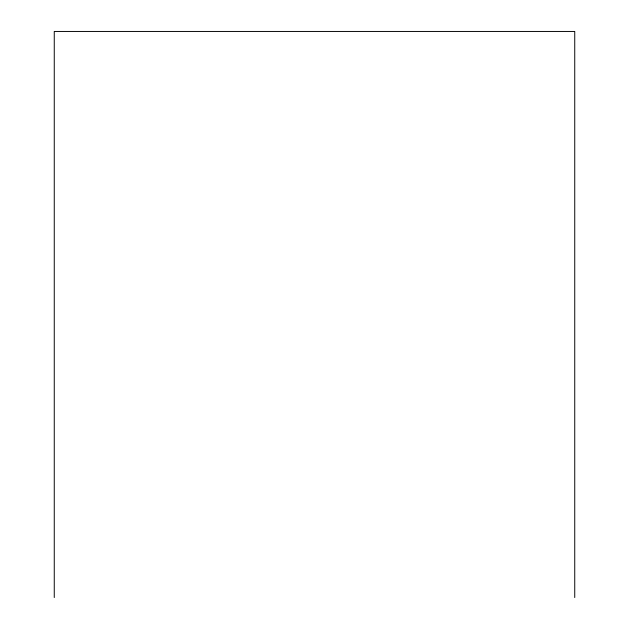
<?xml version="1.0" encoding="UTF-8"?>
<svg xmlns="http://www.w3.org/2000/svg" width="629" height="629" viewBox="0 0 629 629"><rect width="100%" height="100%" fill="white"/><g stroke="black" fill="none" stroke-linecap="round" stroke-linejoin="round"><path stroke-width="0.94" d="M574.741 597.55L574.741 31.45L54.259 31.45L54.259 597.55"/></g></svg>
